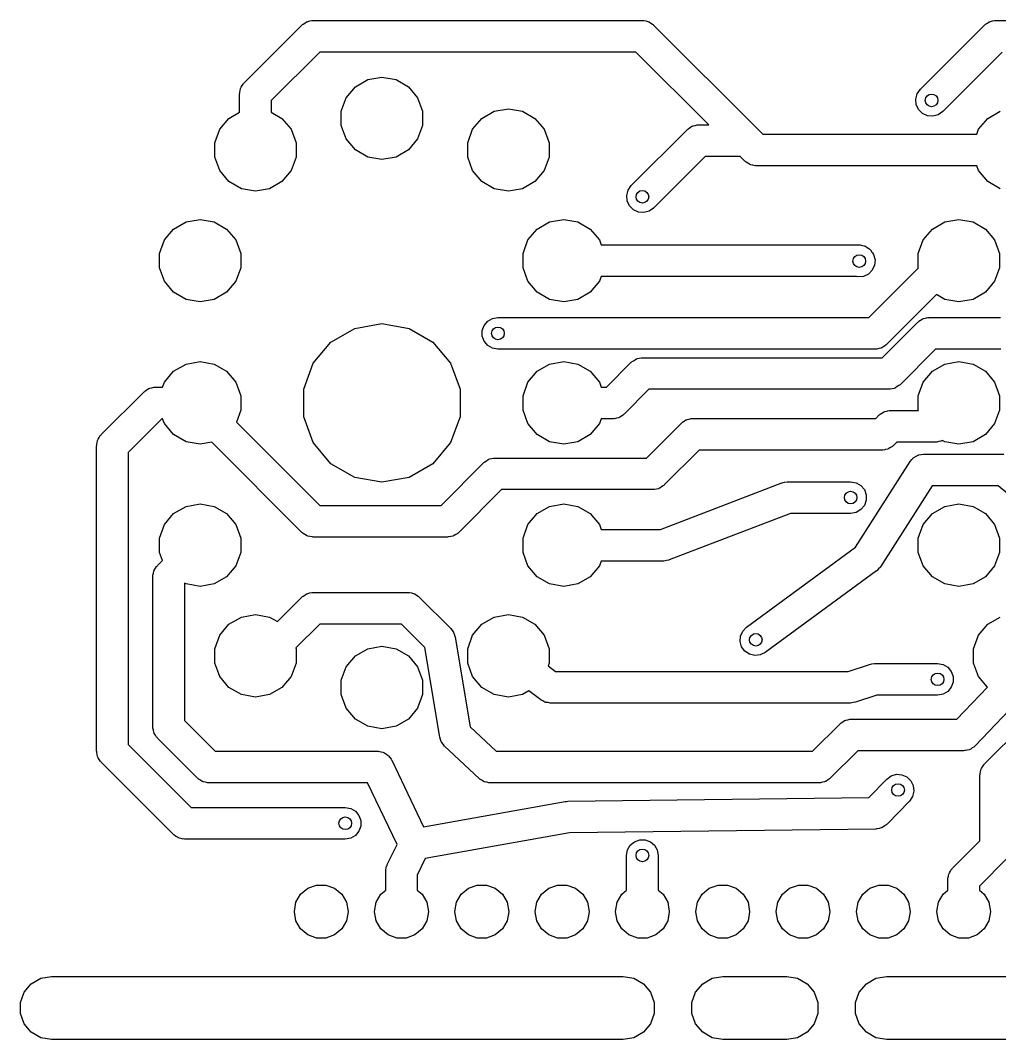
# Model space of a CAD drawing. Extents: x 135.5 to 182.5, y -141.5 to -46.
# Drawn here: x 135.56 to 166.54, y -78.26 to -46.03 of the extents above; entities that cross this region are included whole.
import ezdxf

# ---------------------------------------------------------------- set-up
doc = ezdxf.new("R2010")
doc.units = 0
doc.header["$MEASUREMENT"] = 0
doc.layers.add('BLACK', color=7, linetype='CONTINUOUS')

msp = doc.modelspace()

# ---------------------------------------------------------------- linework, layer by layer
at = {"layer": 'Black'}
for p, q in [((144.561, -46.1123), (144.615, -46.0748)), ((144.615, -46.0748), (144.636, -46.0692)), ((144.636, -46.0692), (144.655, -46.0582)), ((144.655, -46.0582), (144.719, -46.0468)), ((144.719, -46.0468), (144.782, -46.0299)), ((144.782, -46.0299), (144.804, -46.0318)), ((144.804, -46.0318), (144.826, -46.028)), ((144.826, -46.028), (155.24, -46.028)), ((155.24, -46.028), (155.262, -46.0318)), ((155.262, -46.0318), (155.284, -46.0299)), ((155.284, -46.0299), (155.347, -46.0468)), ((155.347, -46.0468), (155.411, -46.0582)), ((155.411, -46.0582), (155.43, -46.0692)), ((155.43, -46.0692), (155.451, -46.0748)), ((155.451, -46.0748), (155.505, -46.1123)), ((166.151, -46.1123), (166.205, -46.0748)), ((166.205, -46.0748), (166.226, -46.0692)), ((166.226, -46.0692), (166.245, -46.0582)), ((166.245, -46.0582), (166.309, -46.0468)), ((166.309, -46.0468), (166.372, -46.0299)), ((166.372, -46.0299), (166.394, -46.0318)), ((166.394, -46.0318), (166.416, -46.028)), ((166.416, -46.028), (173.782, -46.028)), ((142.646, -48.0004), (144.472, -46.1744)), ((144.472, -46.1744), (144.49, -46.1618)), ((144.49, -46.1618), (144.505, -46.145)), ((144.505, -46.145), (144.561, -46.1123)), ((155.505, -46.1123), (155.561, -46.145)), ((155.561, -46.145), (155.576, -46.1618)), ((155.576, -46.1618), (155.594, -46.1744)), ((155.594, -46.1744), (158.896, -49.4764)), ((164.03, -48.2064), (166.062, -46.1744)), ((166.062, -46.1744), (166.08, -46.1618)), ((166.08, -46.1618), (166.095, -46.145)), ((166.095, -46.145), (166.151, -46.1123)), ((145.033, -47.028), (143.5, -48.5611)), ((155.033, -47.028), (145.033, -47.028)), ((157.335, -49.33), (155.033, -47.028)), ((166.623, -47.028), (164.738, -48.9136)), ((142.617, -48.0326), (142.634, -48.0185)), ((142.634, -48.0185), (142.646, -48.0004)), ((146.161, -48.1263), (146.554, -47.8997)), ((146.554, -47.8997), (147, -47.821)), ((147, -47.821), (147.446, -47.8997)), ((147.446, -47.8997), (147.839, -48.1263)), ((142.5, -48.354), (142.504, -48.3323)), ((142.502, -48.3104), (142.519, -48.2473)), ((142.504, -48.3323), (142.502, -48.3104)), ((142.519, -48.2473), (142.53, -48.183)), ((142.53, -48.183), (142.541, -48.1639)), ((142.541, -48.1639), (142.547, -48.1427)), ((142.547, -48.1427), (142.584, -48.0892)), ((142.584, -48.0892), (142.617, -48.0326)), ((145.87, -48.4735), (146.161, -48.1263)), ((147.839, -48.1263), (148.13, -48.4735)), ((163.886, -48.5164), (163.931, -48.3487)), ((163.931, -48.3487), (164.03, -48.2064)), ((142.5, -48.9307), (142.5, -48.354)), ((143.5, -48.5611), (143.5, -48.9307)), ((145.715, -48.8994), (145.87, -48.4735)), ((148.13, -48.4735), (148.285, -48.8994)), ((163.901, -48.6894), (163.886, -48.5164)), ((142.161, -49.1263), (142.5, -48.9307)), ((143.5, -48.9307), (143.839, -49.1263)), ((145.715, -49.3526), (145.715, -48.8994)), ((148.285, -48.8994), (148.285, -49.3526)), ((150.161, -49.1263), (150.554, -48.8997)), ((150.554, -48.8997), (151, -48.821)), ((151, -48.821), (151.446, -48.8997)), ((151.446, -48.8997), (151.839, -49.1263)), ((163.974, -48.8468), (163.901, -48.6894)), ((164.097, -48.9696), (163.974, -48.8468)), ((164.255, -49.043), (164.097, -48.9696)), ((164.738, -48.9136), (164.595, -49.0132)), ((166.161, -49.1263), (166.554, -48.8997)), ((141.87, -49.4735), (142.161, -49.1263)), ((143.839, -49.1263), (144.13, -49.4735)), ((149.87, -49.4735), (150.161, -49.1263)), ((151.839, -49.1263), (152.13, -49.4735)), ((164.428, -49.0581), (164.255, -49.043)), ((164.595, -49.0132), (164.428, -49.0581)), ((165.87, -49.4735), (166.161, -49.1263)), ((141.715, -49.8994), (141.87, -49.4735)), ((144.13, -49.4735), (144.285, -49.8994)), ((145.87, -49.7785), (145.715, -49.3526)), ((148.285, -49.3526), (148.13, -49.7785)), ((149.715, -49.8994), (149.87, -49.4735)), ((152.13, -49.4735), (152.285, -49.8994)), ((154.886, -51.2544), (156.664, -49.4764)), ((156.664, -49.4764), (156.682, -49.4638)), ((156.682, -49.4638), (156.697, -49.447)), ((156.697, -49.447), (156.753, -49.4143)), ((156.753, -49.4143), (156.807, -49.3768)), ((156.807, -49.3768), (156.828, -49.3712)), ((156.828, -49.3712), (156.847, -49.3602)), ((156.847, -49.3602), (156.911, -49.3488)), ((156.911, -49.3488), (156.974, -49.3319)), ((156.974, -49.3319), (156.996, -49.3338)), ((156.996, -49.3338), (157.018, -49.33)), ((157.018, -49.33), (157.335, -49.33)), ((158.896, -49.4764), (158.896, -49.4764)), ((158.896, -49.4764), (159.045, -49.626)), ((159.045, -49.626), (160.574, -49.626)), ((160.574, -49.626), (160.828, -49.626)), ((160.828, -49.626), (165.814, -49.626)), ((165.814, -49.626), (165.87, -49.4735)), ((141.715, -50.3526), (141.715, -49.8994)), ((144.285, -49.8994), (144.285, -50.3526)), ((146.161, -50.1257), (145.87, -49.7785)), ((148.13, -49.7785), (147.839, -50.1257)), ((149.715, -50.3526), (149.715, -49.8994)), ((152.285, -49.8994), (152.285, -50.3526)), ((146.554, -50.3523), (146.161, -50.1257)), ((147.839, -50.1257), (147.446, -50.3523)), ((141.87, -50.7785), (141.715, -50.3526)), ((144.285, -50.3526), (144.13, -50.7785)), ((147, -50.431), (146.554, -50.3523)), ((147.446, -50.3523), (147, -50.431)), ((149.87, -50.7785), (149.715, -50.3526)), ((152.285, -50.3526), (152.13, -50.7785)), ((157.225, -50.33), (155.594, -51.9616)), ((158.335, -50.33), (157.225, -50.33)), ((158.484, -50.4796), (158.335, -50.33)), ((158.502, -50.4922), (158.484, -50.4796)), ((158.517, -50.509), (158.502, -50.4922)), ((158.573, -50.5417), (158.517, -50.509)), ((158.627, -50.5792), (158.573, -50.5417)), ((158.648, -50.5848), (158.627, -50.5792)), ((158.667, -50.5958), (158.648, -50.5848)), ((158.731, -50.6072), (158.667, -50.5958)), ((158.794, -50.6241), (158.731, -50.6072)), ((142.161, -51.1257), (141.87, -50.7785)), ((144.13, -50.7785), (143.839, -51.1257)), ((150.161, -51.1257), (149.87, -50.7785)), ((152.13, -50.7785), (151.839, -51.1257)), ((158.816, -50.6222), (158.794, -50.6241)), ((158.838, -50.626), (158.816, -50.6222)), ((160.532, -50.626), (158.838, -50.626)), ((160.574, -50.626), (160.532, -50.626)), ((160.786, -50.626), (160.574, -50.626)), ((160.828, -50.626), (160.786, -50.626)), ((165.814, -50.626), (160.828, -50.626)), ((165.87, -50.7785), (165.814, -50.626)), ((166.161, -51.1257), (165.87, -50.7785)), ((142.554, -51.3523), (142.161, -51.1257)), ((143.839, -51.1257), (143.446, -51.3523)), ((150.554, -51.3523), (150.161, -51.1257)), ((151.839, -51.1257), (151.446, -51.3523)), ((166.554, -51.3523), (166.161, -51.1257)), ((143, -51.431), (142.554, -51.3523)), ((143.446, -51.3523), (143, -51.431)), ((151, -51.431), (150.554, -51.3523)), ((151.446, -51.3523), (151, -51.431)), ((154.742, -51.5644), (154.787, -51.3967)), ((154.757, -51.7374), (154.742, -51.5644)), ((154.787, -51.3967), (154.886, -51.2544)), ((154.83, -51.8948), (154.757, -51.7374)), ((154.953, -52.0176), (154.83, -51.8948)), ((155.111, -52.091), (154.953, -52.0176)), ((155.284, -52.1061), (155.111, -52.091)), ((155.451, -52.0612), (155.284, -52.1061)), ((155.594, -51.9616), (155.451, -52.0612)), ((140.411, -52.6263), (140.804, -52.3997)), ((140.804, -52.3997), (141.25, -52.321)), ((141.25, -52.321), (141.696, -52.3997)), ((141.696, -52.3997), (142.089, -52.6263)), ((151.911, -52.6263), (152.304, -52.3997)), ((152.304, -52.3997), (152.75, -52.321)), ((152.75, -52.321), (153.196, -52.3997)), ((153.196, -52.3997), (153.589, -52.6263)), ((164.411, -52.6263), (164.804, -52.3997)), ((164.804, -52.3997), (165.25, -52.321)), ((165.25, -52.321), (165.696, -52.3997)), ((165.696, -52.3997), (166.089, -52.6263)), ((140.12, -52.9735), (140.411, -52.6263)), ((142.089, -52.6263), (142.38, -52.9735)), ((151.62, -52.9735), (151.911, -52.6263)), ((153.589, -52.6263), (153.88, -52.9735)), ((164.12, -52.9735), (164.411, -52.6263)), ((166.089, -52.6263), (166.38, -52.9735)), ((139.965, -53.3994), (140.12, -52.9735)), ((142.38, -52.9735), (142.535, -53.3994)), ((151.465, -53.3994), (151.62, -52.9735)), ((153.88, -52.9735), (153.936, -53.126)), ((153.936, -53.126), (162.084, -53.126)), ((162.084, -53.126), (162.106, -53.1298)), ((162.106, -53.1298), (162.128, -53.1279)), ((162.128, -53.1279), (162.191, -53.1448)), ((162.191, -53.1448), (162.255, -53.1562)), ((162.255, -53.1562), (162.274, -53.1672)), ((162.274, -53.1672), (162.295, -53.1728)), ((162.295, -53.1728), (162.349, -53.2103)), ((163.965, -53.3994), (164.12, -52.9735)), ((166.38, -52.9735), (166.535, -53.3994)), ((139.965, -53.8526), (139.965, -53.3994)), ((142.535, -53.3994), (142.535, -53.8526)), ((151.465, -53.8526), (151.465, -53.3994)), ((162.349, -53.2103), (162.405, -53.243)), ((162.405, -53.243), (162.42, -53.2598)), ((162.42, -53.2598), (162.438, -53.2724)), ((162.438, -53.2724), (162.452, -53.2864)), ((162.452, -53.2864), (162.5, -53.3562)), ((162.5, -53.3562), (162.517, -53.376)), ((162.517, -53.376), (162.52, -53.3842)), ((162.52, -53.3842), (162.551, -53.4287)), ((162.551, -53.4287), (162.596, -53.5964)), ((163.965, -53.8526), (163.965, -53.3994)), ((166.535, -53.3994), (166.535, -53.8526)), ((162.581, -53.7694), (162.508, -53.9268)), ((162.596, -53.5964), (162.581, -53.7694)), ((140.12, -54.2785), (139.965, -53.8526)), ((142.535, -53.8526), (142.38, -54.2785)), ((151.62, -54.2785), (151.465, -53.8526)), ((153.936, -54.126), (153.88, -54.2785)), ((162.009, -54.126), (153.936, -54.126)), ((162.054, -54.1381), (162.009, -54.126)), ((162.227, -54.123), (162.054, -54.1381)), ((162.385, -54.0496), (162.227, -54.123)), ((162.508, -53.9268), (162.385, -54.0496)), ((162.399, -55.426), (163.967, -53.8581)), ((163.967, -53.8581), (163.965, -53.8526)), ((166.535, -53.8526), (166.38, -54.2785)), ((140.411, -54.6257), (140.12, -54.2785)), ((142.38, -54.2785), (142.089, -54.6257)), ((151.911, -54.6257), (151.62, -54.2785)), ((153.88, -54.2785), (153.589, -54.6257)), ((166.38, -54.2785), (166.089, -54.6257)), ((140.804, -54.8523), (140.411, -54.6257)), ((142.089, -54.6257), (141.696, -54.8523)), ((152.304, -54.8523), (151.911, -54.6257)), ((153.589, -54.6257), (153.196, -54.8523)), ((164.539, -54.6997), (162.96, -56.2796)), ((164.804, -54.8523), (164.539, -54.6997)), ((166.089, -54.6257), (165.696, -54.8523)), ((141.25, -54.931), (140.804, -54.8523)), ((141.696, -54.8523), (141.25, -54.931)), ((152.75, -54.931), (152.304, -54.8523)), ((153.196, -54.8523), (152.75, -54.931)), ((165.25, -54.931), (164.804, -54.8523)), ((165.696, -54.8523), (165.25, -54.931)), ((150.497, -55.4562), (150.668, -55.426)), ((150.668, -55.426), (162.399, -55.426)), ((164.196, -55.4448), (164.259, -55.4279)), ((164.259, -55.4279), (164.281, -55.4298)), ((164.281, -55.4298), (164.303, -55.426)), ((164.303, -55.426), (166.162, -55.426)), ((166.162, -55.426), (166.561, -55.426)), ((146.142, -55.7678), (147, -55.6165)), ((147, -55.6165), (147.858, -55.7678)), ((150.176, -55.8392), (150.235, -55.676)), ((150.235, -55.676), (150.347, -55.543)), ((150.347, -55.543), (150.497, -55.4562)), ((162.826, -56.696), (163.95, -55.5724)), ((163.95, -55.5724), (163.968, -55.5598)), ((163.968, -55.5598), (163.982, -55.543)), ((163.982, -55.543), (164.038, -55.5103)), ((164.038, -55.5103), (164.092, -55.4728)), ((164.092, -55.4728), (164.113, -55.4672)), ((164.113, -55.4672), (164.132, -55.4562)), ((164.132, -55.4562), (164.196, -55.4448)), ((145.387, -56.2036), (146.142, -55.7678)), ((147.858, -55.7678), (148.613, -56.2036)), ((150.176, -56.0128), (150.176, -55.8392)), ((150.235, -56.176), (150.176, -56.0128)), ((144.827, -56.8712), (145.387, -56.2036)), ((148.613, -56.2036), (149.173, -56.8712)), ((150.347, -56.309), (150.235, -56.176)), ((150.497, -56.3958), (150.347, -56.309)), ((150.668, -56.426), (150.497, -56.3958)), ((162.713, -56.4072), (162.65, -56.4241)), ((162.777, -56.3958), (162.713, -56.4072)), ((162.796, -56.3848), (162.777, -56.3958)), ((162.817, -56.3792), (162.796, -56.3848)), ((162.871, -56.3417), (162.817, -56.3792)), ((162.927, -56.309), (162.871, -56.3417)), ((162.942, -56.2922), (162.927, -56.309)), ((162.96, -56.2796), (162.942, -56.2922)), ((162.606, -56.426), (150.668, -56.426)), ((155.05, -56.7372), (155.069, -56.7262)), ((155.069, -56.7262), (155.133, -56.7148)), ((155.133, -56.7148), (155.196, -56.6979)), ((155.196, -56.6979), (155.218, -56.6998)), ((155.218, -56.6998), (155.24, -56.696)), ((155.24, -56.696), (162.826, -56.696)), ((162.628, -56.4222), (162.606, -56.426)), ((162.65, -56.4241), (162.628, -56.4222)), ((164.51, -56.426), (163.387, -57.5496)), ((166.162, -56.426), (164.51, -56.426)), ((166.576, -56.426), (166.162, -56.426)), ((140.411, -57.1263), (140.804, -56.8997)), ((140.804, -56.8997), (141.25, -56.821)), ((141.25, -56.821), (141.696, -56.8997)), ((141.696, -56.8997), (142.089, -57.1263)), ((144.529, -57.6902), (144.827, -56.8712)), ((149.173, -56.8712), (149.471, -57.6902)), ((151.911, -57.1263), (152.304, -56.8997)), ((152.304, -56.8997), (152.75, -56.821)), ((152.75, -56.821), (153.196, -56.8997)), ((153.196, -56.8997), (153.589, -57.1263)), ((154.103, -57.626), (154.886, -56.8424)), ((154.886, -56.8424), (154.904, -56.8298)), ((154.904, -56.8298), (154.919, -56.813)), ((154.919, -56.813), (154.975, -56.7803)), ((154.975, -56.7803), (155.029, -56.7428)), ((155.029, -56.7428), (155.05, -56.7372)), ((164.411, -57.1263), (164.804, -56.8997)), ((164.804, -56.8997), (165.25, -56.821)), ((165.25, -56.821), (165.696, -56.8997)), ((165.696, -56.8997), (166.089, -57.1263)), ((140.12, -57.4735), (140.411, -57.1263)), ((142.089, -57.1263), (142.38, -57.4735)), ((151.62, -57.4735), (151.911, -57.1263)), ((153.589, -57.1263), (153.88, -57.4735)), ((164.12, -57.4735), (164.411, -57.1263)), ((166.089, -57.1263), (166.38, -57.4735)), ((139.567, -57.7103), (139.621, -57.6728)), ((139.621, -57.6728), (139.642, -57.6672)), ((139.642, -57.6672), (139.661, -57.6562)), ((139.661, -57.6562), (139.725, -57.6448)), ((139.725, -57.6448), (139.788, -57.6279)), ((139.788, -57.6279), (139.81, -57.6298)), ((139.81, -57.6298), (139.832, -57.626)), ((139.832, -57.626), (140.064, -57.626)), ((140.064, -57.626), (140.12, -57.4735)), ((142.38, -57.4735), (142.535, -57.8994)), ((144.529, -58.5618), (144.529, -57.6902)), ((149.471, -57.6902), (149.471, -58.5618)), ((151.465, -57.8994), (151.62, -57.4735)), ((153.88, -57.4735), (153.936, -57.626)), ((153.936, -57.626), (154.103, -57.626)), ((155.447, -57.696), (154.664, -58.4796)), ((163.033, -57.696), (155.447, -57.696)), ((163.055, -57.6922), (163.033, -57.696)), ((163.077, -57.6941), (163.055, -57.6922)), ((163.14, -57.6772), (163.077, -57.6941)), ((163.204, -57.6658), (163.14, -57.6772)), ((163.223, -57.6548), (163.204, -57.6658)), ((163.244, -57.6492), (163.223, -57.6548)), ((163.298, -57.6117), (163.244, -57.6492)), ((163.354, -57.579), (163.298, -57.6117)), ((163.369, -57.5622), (163.354, -57.579)), ((163.387, -57.5496), (163.369, -57.5622)), ((163.965, -57.8994), (164.12, -57.4735)), ((166.38, -57.4735), (166.535, -57.8994)), ((138.122, -59.1284), (139.478, -57.7724)), ((139.478, -57.7724), (139.496, -57.7598)), ((139.496, -57.7598), (139.511, -57.743)), ((139.511, -57.743), (139.567, -57.7103)), ((142.535, -57.8994), (142.535, -58.3526)), ((151.465, -58.3526), (151.465, -57.8994)), ((163.965, -58.3526), (163.965, -57.8994)), ((166.535, -57.8994), (166.535, -58.3526)), ((140.039, -58.626), (138.976, -59.6891)), ((140.064, -58.626), (140.039, -58.626)), ((140.12, -58.7785), (140.064, -58.626)), ((142.535, -58.3526), (142.397, -58.732)), ((144.827, -59.3808), (144.529, -58.5618)), ((149.471, -58.5618), (149.173, -59.3808)), ((151.62, -58.7785), (151.465, -58.3526)), ((153.936, -58.626), (153.88, -58.7785)), ((154.31, -58.626), (153.936, -58.626)), ((154.332, -58.6222), (154.31, -58.626)), ((154.354, -58.6241), (154.332, -58.6222)), ((154.417, -58.6072), (154.354, -58.6241)), ((154.481, -58.5958), (154.417, -58.6072)), ((154.5, -58.5848), (154.481, -58.5958)), ((154.521, -58.5792), (154.5, -58.5848)), ((154.575, -58.5417), (154.521, -58.5792)), ((154.631, -58.509), (154.575, -58.5417)), ((154.646, -58.4922), (154.631, -58.509)), ((154.664, -58.4796), (154.646, -58.4922)), ((156.561, -58.7023), (156.615, -58.6648)), ((156.615, -58.6648), (156.636, -58.6592)), ((156.636, -58.6592), (156.655, -58.6482)), ((156.655, -58.6482), (156.719, -58.6368)), ((156.719, -58.6368), (156.782, -58.6199)), ((156.782, -58.6199), (156.804, -58.6218)), ((156.804, -58.6218), (156.826, -58.618)), ((156.826, -58.618), (162.619, -58.618)), ((162.619, -58.618), (162.722, -58.5144)), ((162.722, -58.5144), (162.74, -58.5018)), ((162.74, -58.5018), (162.755, -58.485)), ((162.755, -58.485), (162.811, -58.4523)), ((162.811, -58.4523), (162.865, -58.4148)), ((162.865, -58.4148), (162.886, -58.4092)), ((162.886, -58.4092), (162.905, -58.3982)), ((162.905, -58.3982), (162.969, -58.3868)), ((162.969, -58.3868), (163.032, -58.3699)), ((163.032, -58.3699), (163.054, -58.3718)), ((163.054, -58.3718), (163.076, -58.368)), ((163.076, -58.368), (163.97, -58.368)), ((163.97, -58.368), (163.965, -58.3526)), ((166.535, -58.3526), (166.38, -58.7785)), ((140.411, -59.1257), (140.12, -58.7785)), ((142.397, -58.732), (145.033, -61.368)), ((151.911, -59.1257), (151.62, -58.7785)), ((153.88, -58.7785), (153.589, -59.1257)), ((155.369, -59.868), (156.472, -58.7644)), ((156.472, -58.7644), (156.49, -58.7518)), ((156.49, -58.7518), (156.505, -58.735)), ((156.505, -58.735), (156.561, -58.7023)), ((166.38, -58.7785), (166.089, -59.1257)), ((138.006, -59.311), (138.017, -59.2919)), ((138.017, -59.2919), (138.023, -59.2707)), ((138.023, -59.2707), (138.06, -59.2172)), ((138.06, -59.2172), (138.093, -59.1606)), ((138.093, -59.1606), (138.11, -59.1465)), ((138.11, -59.1465), (138.122, -59.1284)), ((140.804, -59.3523), (140.411, -59.1257)), ((152.304, -59.3523), (151.911, -59.1257)), ((153.589, -59.1257), (153.196, -59.3523)), ((166.089, -59.1257), (165.696, -59.3523)), ((137.976, -59.482), (137.98, -59.4603)), ((137.976, -69.134), (137.976, -59.482)), ((137.978, -59.4384), (137.995, -59.3753)), ((137.98, -59.4603), (137.978, -59.4384)), ((137.995, -59.3753), (138.006, -59.311)), ((141.25, -59.431), (140.804, -59.3523)), ((141.617, -59.3662), (141.25, -59.431)), ((144.472, -62.2216), (141.617, -59.3662)), ((145.387, -60.0484), (144.827, -59.3808)), ((149.173, -59.3808), (148.613, -60.0484)), ((152.75, -59.431), (152.304, -59.3523)), ((153.196, -59.3523), (152.75, -59.431)), ((157.033, -59.618), (155.93, -60.7216)), ((162.826, -59.618), (157.033, -59.618)), ((162.848, -59.6142), (162.826, -59.618)), ((162.87, -59.6161), (162.848, -59.6142)), ((162.933, -59.5992), (162.87, -59.6161)), ((162.997, -59.5878), (162.933, -59.5992)), ((163.016, -59.5768), (162.997, -59.5878)), ((163.037, -59.5712), (163.016, -59.5768)), ((163.091, -59.5337), (163.037, -59.5712)), ((163.147, -59.501), (163.091, -59.5337)), ((163.162, -59.4842), (163.147, -59.501)), ((163.18, -59.4716), (163.162, -59.4842)), ((163.283, -59.368), (163.18, -59.4716)), ((164.508, -59.368), (163.283, -59.368)), ((164.53, -59.3642), (164.508, -59.368)), ((164.552, -59.3661), (164.53, -59.3642)), ((164.615, -59.3492), (164.552, -59.3661)), ((164.679, -59.3378), (164.615, -59.3492)), ((164.698, -59.3268), (164.679, -59.3378)), ((164.719, -59.3212), (164.698, -59.3268)), ((164.733, -59.3115), (164.719, -59.3212)), ((164.804, -59.3523), (164.733, -59.3115)), ((165.25, -59.431), (164.804, -59.3523)), ((165.696, -59.3523), (165.25, -59.431)), ((138.976, -59.6891), (138.976, -68.9269)), ((150.255, -59.985), (150.311, -59.9523)), ((150.311, -59.9523), (150.365, -59.9148)), ((150.365, -59.9148), (150.386, -59.9092)), ((150.386, -59.9092), (150.405, -59.8982)), ((150.405, -59.8982), (150.469, -59.8868)), ((150.469, -59.8868), (150.532, -59.8699)), ((150.532, -59.8699), (150.554, -59.8718)), ((150.554, -59.8718), (150.576, -59.868)), ((150.576, -59.868), (155.369, -59.868)), ((163.708, -59.9756), (163.76, -59.9193)), ((163.76, -59.9193), (163.809, -59.861)), ((163.809, -59.861), (163.818, -59.8555)), ((163.818, -59.8555), (163.825, -59.8475)), ((163.825, -59.8475), (163.893, -59.8123)), ((163.893, -59.8123), (163.959, -59.7742)), ((163.959, -59.7742), (163.97, -59.7723)), ((163.97, -59.7723), (163.979, -59.7672)), ((163.979, -59.7672), (164.055, -59.7572)), ((164.055, -59.7572), (164.13, -59.744)), ((164.13, -59.744), (166.67, -59.744)), ((146.142, -60.4842), (145.387, -60.0484)), ((148.613, -60.0484), (147.858, -60.4842)), ((148.869, -61.368), (150.222, -60.0144)), ((150.222, -60.0144), (150.24, -60.0018)), ((150.24, -60.0018), (150.255, -59.985)), ((161.981, -62.6901), (163.708, -59.9756)), ((147, -60.6355), (146.142, -60.4842)), ((147.858, -60.4842), (147, -60.6355)), ((150.783, -60.868), (149.43, -62.2216)), ((155.576, -60.868), (150.783, -60.868)), ((155.598, -60.8642), (155.576, -60.868)), ((155.62, -60.8661), (155.598, -60.8642)), ((155.683, -60.8492), (155.62, -60.8661)), ((155.747, -60.8378), (155.683, -60.8492)), ((155.766, -60.8268), (155.747, -60.8378)), ((155.787, -60.8212), (155.766, -60.8268)), ((155.841, -60.7837), (155.787, -60.8212)), ((155.813, -62.126), (159.646, -60.6513)), ((155.897, -60.751), (155.841, -60.7837)), ((155.912, -60.7342), (155.897, -60.751)), ((155.93, -60.7216), (155.912, -60.7342)), ((159.646, -60.6513), (159.651, -60.6505)), ((159.651, -60.6505), (159.655, -60.6482)), ((159.655, -60.6482), (159.736, -60.6339)), ((159.736, -60.6339), (159.817, -60.6181)), ((159.817, -60.6181), (159.821, -60.6188)), ((159.821, -60.6188), (159.826, -60.618)), ((159.826, -60.618), (161.826, -60.618)), ((161.826, -60.618), (161.997, -60.6482)), ((161.997, -60.6482), (162.147, -60.735)), ((162.147, -60.735), (162.259, -60.868)), ((162.259, -60.868), (162.318, -61.0312)), ((164.404, -60.744), (162.774, -63.3064)), ((166.49, -60.744), (164.404, -60.744)), ((168.007, -62.0028), (166.49, -60.744)), ((162.318, -61.2048), (162.259, -61.368)), ((162.318, -61.0312), (162.318, -61.2048)), ((140.411, -61.6263), (140.804, -61.3997)), ((140.804, -61.3997), (141.25, -61.321)), ((141.25, -61.321), (141.696, -61.3997)), ((141.696, -61.3997), (142.089, -61.6263)), ((145.033, -61.368), (148.869, -61.368)), ((151.911, -61.6263), (152.304, -61.3997)), ((152.304, -61.3997), (152.75, -61.321)), ((152.75, -61.321), (153.196, -61.3997)), ((153.196, -61.3997), (153.589, -61.6263)), ((162.147, -61.501), (161.997, -61.5878)), ((162.259, -61.368), (162.147, -61.501)), ((164.411, -61.6263), (164.804, -61.3997)), ((164.804, -61.3997), (165.25, -61.321)), ((165.25, -61.321), (165.696, -61.3997)), ((165.696, -61.3997), (166.089, -61.6263)), ((140.12, -61.9735), (140.411, -61.6263)), ((142.089, -61.6263), (142.38, -61.9735)), ((151.62, -61.9735), (151.911, -61.6263)), ((153.589, -61.6263), (153.88, -61.9735)), ((159.919, -61.618), (156.086, -63.0927)), ((161.826, -61.618), (159.919, -61.618)), ((161.997, -61.5878), (161.826, -61.618)), ((164.12, -61.9735), (164.411, -61.6263)), ((166.089, -61.6263), (166.38, -61.9735)), ((139.965, -62.3994), (140.12, -61.9735)), ((142.38, -61.9735), (142.535, -62.3994)), ((151.465, -62.3994), (151.62, -61.9735)), ((153.88, -61.9735), (153.936, -62.126)), ((153.936, -62.126), (155.813, -62.126)), ((163.965, -62.3994), (164.12, -61.9735)), ((166.38, -61.9735), (166.535, -62.3994)), ((139.965, -62.8526), (139.965, -62.3994)), ((142.535, -62.3994), (142.535, -62.8526)), ((144.49, -62.2342), (144.472, -62.2216)), ((144.505, -62.251), (144.49, -62.2342)), ((144.561, -62.2837), (144.505, -62.251)), ((144.615, -62.3212), (144.561, -62.2837)), ((144.636, -62.3268), (144.615, -62.3212)), ((144.655, -62.3378), (144.636, -62.3268)), ((144.719, -62.3492), (144.655, -62.3378)), ((144.782, -62.3661), (144.719, -62.3492)), ((144.804, -62.3642), (144.782, -62.3661)), ((144.826, -62.368), (144.804, -62.3642)), ((149.076, -62.368), (144.826, -62.368)), ((149.098, -62.3642), (149.076, -62.368)), ((149.12, -62.3661), (149.098, -62.3642)), ((149.183, -62.3492), (149.12, -62.3661)), ((149.247, -62.3378), (149.183, -62.3492)), ((149.266, -62.3268), (149.247, -62.3378)), ((149.287, -62.3212), (149.266, -62.3268)), ((149.341, -62.2837), (149.287, -62.3212)), ((149.397, -62.251), (149.341, -62.2837)), ((149.412, -62.2342), (149.397, -62.251)), ((149.43, -62.2216), (149.412, -62.2342)), ((151.465, -62.8526), (151.465, -62.3994)), ((163.965, -62.8526), (163.965, -62.3994)), ((166.535, -62.3994), (166.535, -62.8526)), ((140.059, -63.1103), (139.965, -62.8526)), ((142.535, -62.8526), (142.38, -63.2785)), ((151.62, -63.2785), (151.465, -62.8526)), ((158.531, -65.2145), (161.981, -62.6901)), ((164.12, -63.2785), (163.965, -62.8526)), ((166.535, -62.8526), (166.38, -63.2785)), ((139.9, -63.2684), (140.059, -63.1103)), ((153.936, -63.126), (153.88, -63.2785)), ((155.906, -63.126), (153.936, -63.126)), ((155.911, -63.1252), (155.906, -63.126)), ((155.915, -63.1259), (155.911, -63.1252)), ((155.996, -63.1101), (155.915, -63.1259)), ((156.077, -63.0958), (155.996, -63.1101)), ((156.081, -63.0935), (156.077, -63.0958)), ((156.086, -63.0927), (156.081, -63.0935)), ((139.773, -63.5153), (139.784, -63.451)), ((139.784, -63.451), (139.795, -63.4319)), ((139.795, -63.4319), (139.801, -63.4107)), ((139.801, -63.4107), (139.838, -63.3572)), ((139.838, -63.3572), (139.871, -63.3006)), ((139.871, -63.3006), (139.888, -63.2865)), ((139.888, -63.2865), (139.9, -63.2684)), ((142.38, -63.2785), (142.089, -63.6257)), ((151.911, -63.6257), (151.62, -63.2785)), ((153.88, -63.2785), (153.589, -63.6257)), ((162.647, -63.4415), (159.121, -66.0215)), ((162.651, -63.4373), (162.647, -63.4415)), ((162.657, -63.4345), (162.651, -63.4373)), ((162.711, -63.3747), (162.657, -63.4345)), ((162.767, -63.3162), (162.711, -63.3747)), ((162.77, -63.3108), (162.767, -63.3162)), ((162.774, -63.3064), (162.77, -63.3108)), ((164.411, -63.6257), (164.12, -63.2785)), ((166.38, -63.2785), (166.089, -63.6257)), ((139.754, -63.622), (139.758, -63.6003)), ((139.754, -68.372), (139.754, -63.622)), ((139.756, -63.5784), (139.773, -63.5153)), ((139.758, -63.6003), (139.756, -63.5784)), ((142.089, -63.6257), (141.696, -63.8523)), ((152.304, -63.8523), (151.911, -63.6257)), ((153.589, -63.6257), (153.196, -63.8523)), ((164.804, -63.8523), (164.411, -63.6257)), ((166.089, -63.6257), (165.696, -63.8523)), ((140.757, -63.8256), (140.754, -63.8291)), ((140.754, -63.8291), (140.754, -68.1649)), ((140.804, -63.8523), (140.757, -63.8256)), ((141.25, -63.931), (140.804, -63.8523)), ((141.696, -63.8523), (141.25, -63.931)), ((144.655, -64.1482), (144.719, -64.1368)), ((144.719, -64.1368), (144.782, -64.1199)), ((144.782, -64.1199), (144.804, -64.1218)), ((144.804, -64.1218), (144.826, -64.118)), ((144.826, -64.118), (147.826, -64.118)), ((147.826, -64.118), (147.848, -64.1218)), ((147.848, -64.1218), (147.87, -64.1199)), ((147.87, -64.1199), (147.933, -64.1368)), ((147.933, -64.1368), (147.997, -64.1482)), ((152.75, -63.931), (152.304, -63.8523)), ((153.196, -63.8523), (152.75, -63.931)), ((165.25, -63.931), (164.804, -63.8523)), ((165.696, -63.8523), (165.25, -63.931)), ((143.694, -65.0428), (144.472, -64.2644)), ((144.472, -64.2644), (144.49, -64.2518)), ((144.49, -64.2518), (144.505, -64.235)), ((144.505, -64.235), (144.561, -64.2023)), ((144.561, -64.2023), (144.615, -64.1648)), ((144.615, -64.1648), (144.636, -64.1592)), ((144.636, -64.1592), (144.655, -64.1482)), ((147.997, -64.1482), (148.016, -64.1592)), ((148.016, -64.1592), (148.037, -64.1648)), ((148.037, -64.1648), (148.091, -64.2023)), ((148.091, -64.2023), (148.147, -64.235)), ((148.147, -64.235), (148.162, -64.2518)), ((148.162, -64.2518), (148.18, -64.2644)), ((148.18, -64.2644), (149.18, -65.2644)), ((142.161, -65.1263), (142.554, -64.8997)), ((142.554, -64.8997), (143, -64.821)), ((143, -64.821), (143.446, -64.8997)), ((143.446, -64.8997), (143.694, -65.0428)), ((150.161, -65.1263), (150.554, -64.8997)), ((150.554, -64.8997), (151, -64.821)), ((151, -64.821), (151.446, -64.8997)), ((151.446, -64.8997), (151.839, -65.1263)), ((166.161, -65.1263), (166.554, -64.8997)), ((141.87, -65.4735), (142.161, -65.1263)), ((145.033, -65.118), (144.276, -65.8749)), ((147.619, -65.118), (145.033, -65.118)), ((148.359, -65.8583), (147.619, -65.118)), ((149.18, -65.2644), (149.218, -65.3199)), ((149.218, -65.3199), (149.261, -65.3721)), ((149.261, -65.3721), (149.268, -65.3906)), ((149.268, -65.3906), (149.279, -65.4067)), ((149.279, -65.4067), (149.297, -65.472)), ((149.87, -65.4735), (150.161, -65.1263)), ((151.839, -65.1263), (152.13, -65.4735)), ((158.34, -65.4987), (158.411, -65.3398)), ((158.411, -65.3398), (158.531, -65.2145)), ((165.87, -65.4735), (166.161, -65.1263)), ((141.715, -65.8994), (141.87, -65.4735)), ((149.297, -65.472), (149.319, -65.5358)), ((149.319, -65.5358), (149.791, -68.3695)), ((149.715, -65.8994), (149.87, -65.4735)), ((152.13, -65.4735), (152.285, -65.8994)), ((158.329, -65.6719), (158.34, -65.4987)), ((158.377, -65.8387), (158.329, -65.6719)), ((165.715, -65.8994), (165.87, -65.4735)), ((141.715, -66.3526), (141.715, -65.8994)), ((144.276, -65.8749), (144.285, -65.8994)), ((144.285, -65.8994), (144.285, -66.3526)), ((146.161, -66.1263), (146.554, -65.8997)), ((146.554, -65.8997), (147, -65.821)), ((147, -65.821), (147.446, -65.8997)), ((147.446, -65.8997), (147.839, -66.1263)), ((148.833, -68.7002), (148.359, -65.8583)), ((149.715, -66.3526), (149.715, -65.8994)), ((152.285, -65.8994), (152.285, -66.3526)), ((158.48, -65.9788), (158.377, -65.8387)), ((158.624, -66.0755), (158.48, -65.9788)), ((158.793, -66.1169), (158.624, -66.0755)), ((159.121, -66.0215), (158.965, -66.0982)), ((165.715, -66.3526), (165.715, -65.8994)), ((141.87, -66.7785), (141.715, -66.3526)), ((144.285, -66.3526), (144.13, -66.7785)), ((145.87, -66.4735), (146.161, -66.1263)), ((147.839, -66.1263), (148.13, -66.4735)), ((149.87, -66.7785), (149.715, -66.3526)), ((152.285, -66.3526), (152.254, -66.4394)), ((158.965, -66.0982), (158.793, -66.1169)), ((161.745, -66.618), (162.418, -66.3937)), ((162.418, -66.3937), (162.497, -66.3819)), ((162.497, -66.3819), (162.576, -66.368)), ((162.576, -66.368), (164.576, -66.368)), ((164.576, -66.368), (164.747, -66.3982)), ((164.747, -66.3982), (164.897, -66.485)), ((165.87, -66.7785), (165.715, -66.3526)), ((145.715, -66.8994), (145.87, -66.4735)), ((148.13, -66.4735), (148.285, -66.8994)), ((152.254, -66.4394), (152.492, -66.618)), ((152.492, -66.618), (154.326, -66.618)), ((154.326, -66.618), (158.076, -66.618)), ((158.076, -66.618), (161.745, -66.618)), ((164.897, -66.485), (165.009, -66.618)), ((165.009, -66.618), (165.068, -66.7812)), ((142.161, -67.1257), (141.87, -66.7785)), ((144.13, -66.7785), (143.839, -67.1257)), ((145.715, -67.3526), (145.715, -66.8994)), ((148.285, -66.8994), (148.285, -67.3526)), ((150.161, -67.1257), (149.87, -66.7785)), ((165.068, -66.9548), (165.009, -67.118)), ((165.068, -66.7812), (165.068, -66.9548)), ((166.15, -67.1122), (165.87, -66.7785)), ((142.554, -67.3523), (142.161, -67.1257)), ((143, -67.431), (142.554, -67.3523)), ((143.446, -67.3523), (143, -67.431)), ((143.839, -67.1257), (143.446, -67.3523)), ((145.87, -67.7785), (145.715, -67.3526)), ((148.285, -67.3526), (148.13, -67.7785)), ((150.554, -67.3523), (150.161, -67.1257)), ((151, -67.431), (150.554, -67.3523)), ((151.446, -67.3523), (151, -67.431)), ((151.648, -67.2356), (151.446, -67.3523)), ((152.026, -67.5184), (151.648, -67.2356)), ((162.657, -67.368), (161.984, -67.5923)), ((164.576, -67.368), (162.657, -67.368)), ((164.747, -67.3378), (164.576, -67.368)), ((164.897, -67.251), (164.747, -67.3378)), ((165.009, -67.118), (164.897, -67.251)), ((165.186, -68.126), (166.15, -67.1122)), ((166.062, -69.5424), (168.259, -67.3456)), ((152.092, -67.5513), (152.026, -67.5184)), ((152.155, -67.5878), (152.092, -67.5513)), ((152.169, -67.5903), (152.155, -67.5878)), ((152.181, -67.5967), (152.169, -67.5903)), ((152.254, -67.6053), (152.181, -67.5967)), ((152.326, -67.618), (152.254, -67.6053)), ((154.326, -67.618), (152.326, -67.618)), ((158.076, -67.618), (154.326, -67.618)), ((161.826, -67.618), (158.076, -67.618)), ((161.905, -67.6041), (161.826, -67.618)), ((161.984, -67.5923), (161.905, -67.6041)), ((167.273, -67.3829), (165.762, -68.9706)), ((146.161, -68.1257), (145.87, -67.7785)), ((148.13, -67.7785), (147.839, -68.1257)), ((140.754, -68.1649), (141.731, -69.142)), ((146.554, -68.3523), (146.161, -68.1257)), ((147.839, -68.1257), (147.446, -68.3523)), ((160.621, -69.142), (161.49, -68.2724)), ((161.49, -68.2724), (161.508, -68.2598)), ((161.508, -68.2598), (161.523, -68.243)), ((161.523, -68.243), (161.579, -68.2103)), ((161.579, -68.2103), (161.633, -68.1728)), ((161.633, -68.1728), (161.654, -68.1672)), ((161.654, -68.1672), (161.673, -68.1562)), ((161.673, -68.1562), (161.737, -68.1448)), ((161.737, -68.1448), (161.8, -68.1279)), ((161.8, -68.1279), (161.822, -68.1298)), ((161.822, -68.1298), (161.844, -68.126)), ((161.844, -68.126), (165.186, -68.126)), ((139.758, -68.3937), (139.754, -68.372)), ((139.756, -68.4156), (139.758, -68.3937)), ((139.773, -68.4787), (139.756, -68.4156)), ((139.784, -68.543), (139.773, -68.4787)), ((139.795, -68.5621), (139.784, -68.543)), ((139.801, -68.5833), (139.795, -68.5621)), ((139.838, -68.6368), (139.801, -68.5833)), ((139.871, -68.6934), (139.838, -68.6368)), ((147, -68.431), (146.554, -68.3523)), ((147.446, -68.3523), (147, -68.431)), ((149.791, -68.3695), (150.612, -69.142)), ((138.976, -68.9269), (140.969, -70.92)), ((139.888, -68.7075), (139.871, -68.6934)), ((139.9, -68.7256), (139.888, -68.7075)), ((141.17, -69.9956), (139.9, -68.7256)), ((148.858, -68.771), (148.833, -68.7002)), ((148.879, -68.8429), (148.858, -68.771)), ((148.887, -68.8526), (148.879, -68.8429)), ((148.891, -68.8639), (148.887, -68.8526)), ((148.938, -68.9219), (148.891, -68.8639)), ((148.983, -68.9821), (148.938, -68.9219)), ((165.762, -68.9706), (165.74, -68.9874)), ((137.98, -69.1557), (137.976, -69.134)), ((137.978, -69.1776), (137.98, -69.1557)), ((137.995, -69.2407), (137.978, -69.1776)), ((138.006, -69.305), (137.995, -69.2407)), ((141.731, -69.142), (144.318, -69.142)), ((144.318, -69.142), (146.858, -69.142)), ((146.858, -69.142), (146.877, -69.1453)), ((146.877, -69.1453), (146.896, -69.1434)), ((146.896, -69.1434), (146.962, -69.1603)), ((146.962, -69.1603), (147.029, -69.1722)), ((147.029, -69.1722), (147.046, -69.1817)), ((147.046, -69.1817), (147.064, -69.1865)), ((147.064, -69.1865), (147.12, -69.2249)), ((147.12, -69.2249), (147.179, -69.259)), ((147.179, -69.259), (147.192, -69.2736)), ((147.192, -69.2736), (147.207, -69.2844)), ((147.207, -69.2844), (147.247, -69.3398)), ((150.071, -70.0061), (148.983, -68.9821)), ((150.612, -69.142), (160.621, -69.142)), ((162.051, -69.126), (161.182, -69.9956)), ((165.4, -69.126), (162.051, -69.126)), ((165.428, -69.1211), (165.4, -69.126)), ((165.456, -69.1229), (165.428, -69.1211)), ((165.513, -69.1061), (165.456, -69.1229)), ((165.571, -69.0958), (165.513, -69.1061)), ((165.595, -69.0817), (165.571, -69.0958)), ((165.623, -69.0737), (165.595, -69.0817)), ((165.67, -69.0386), (165.623, -69.0737)), ((165.721, -69.009), (165.67, -69.0386)), ((165.74, -68.9874), (165.721, -69.009)), ((138.017, -69.3241), (138.006, -69.305)), ((138.023, -69.3453), (138.017, -69.3241)), ((138.06, -69.3988), (138.023, -69.3453)), ((138.093, -69.4554), (138.06, -69.3988)), ((138.11, -69.4695), (138.093, -69.4554)), ((138.122, -69.4876), (138.11, -69.4695)), ((140.408, -71.7736), (138.122, -69.4876)), ((147.247, -69.3398), (147.291, -69.392)), ((147.291, -69.392), (147.298, -69.41)), ((147.298, -69.41), (147.309, -69.4255)), ((147.309, -69.4255), (148.32, -71.5306)), ((166, -69.6312), (166.033, -69.5746)), ((166.033, -69.5746), (166.05, -69.5605)), ((166.05, -69.5605), (166.062, -69.5424)), ((162.967, -70.0204), (163.107, -69.9184)), ((163.107, -69.9184), (163.274, -69.8707)), ((163.274, -69.8707), (163.447, -69.8829)), ((163.447, -69.8829), (163.606, -69.9537)), ((165.916, -69.896), (165.92, -69.8743)), ((165.916, -71.9749), (165.916, -69.896)), ((165.918, -69.8524), (165.935, -69.7893)), ((165.92, -69.8743), (165.918, -69.8524)), ((165.935, -69.7893), (165.946, -69.725)), ((165.946, -69.725), (165.957, -69.7059)), ((165.957, -69.7059), (165.963, -69.6847)), ((165.963, -69.6847), (166, -69.6312)), ((141.188, -70.0082), (141.17, -69.9956)), ((141.203, -70.025), (141.188, -70.0082)), ((141.259, -70.0577), (141.203, -70.025)), ((141.313, -70.0952), (141.259, -70.0577)), ((141.334, -70.1008), (141.313, -70.0952)), ((141.353, -70.1118), (141.334, -70.1008)), ((141.417, -70.1232), (141.353, -70.1118)), ((141.48, -70.1401), (141.417, -70.1232)), ((141.502, -70.1382), (141.48, -70.1401)), ((141.524, -70.142), (141.502, -70.1382)), ((144.318, -70.142), (141.524, -70.142)), ((146.543, -70.142), (144.318, -70.142)), ((147.479, -72.0888), (146.543, -70.142)), ((150.083, -70.014), (150.071, -70.0061)), ((150.093, -70.025), (150.083, -70.014)), ((150.156, -70.0614), (150.093, -70.025)), ((150.217, -70.1013), (150.156, -70.0614)), ((150.231, -70.1046), (150.217, -70.1013)), ((150.243, -70.1118), (150.231, -70.1046)), ((150.315, -70.1245), (150.243, -70.1118)), ((150.386, -70.1412), (150.315, -70.1245)), ((150.4, -70.1395), (150.386, -70.1412)), ((150.414, -70.142), (150.4, -70.1395)), ((160.828, -70.142), (150.414, -70.142)), ((160.85, -70.1382), (160.828, -70.142)), ((160.872, -70.1401), (160.85, -70.1382)), ((160.935, -70.1232), (160.872, -70.1401)), ((160.999, -70.1118), (160.935, -70.1232)), ((161.018, -70.1008), (160.999, -70.1118)), ((161.039, -70.0952), (161.018, -70.1008)), ((161.093, -70.0577), (161.039, -70.0952)), ((161.149, -70.025), (161.093, -70.0577)), ((161.164, -70.0082), (161.149, -70.025)), ((161.182, -69.9956), (161.164, -70.0082)), ((162.402, -70.6042), (162.967, -70.0204)), ((163.606, -69.9537), (163.731, -70.0744)), ((163.731, -70.0744), (163.807, -70.2306)), ((163.807, -70.2306), (163.825, -70.4033)), ((163.783, -70.5717), (163.685, -70.7156)), ((163.825, -70.4033), (163.783, -70.5717)), ((148.32, -71.5306), (152.8, -70.73)), ((152.8, -70.73), (152.841, -70.7299)), ((152.841, -70.7299), (152.881, -70.7223)), ((152.881, -70.7223), (162.402, -70.6042)), ((163.685, -70.7156), (162.976, -71.4492)), ((140.969, -70.92), (145.842, -70.92)), ((145.842, -70.92), (146.013, -70.9502)), ((146.013, -70.9502), (146.163, -71.037)), ((146.163, -71.037), (146.275, -71.17)), ((146.275, -71.17), (146.334, -71.3332)), ((146.334, -71.5068), (146.275, -71.67)), ((146.334, -71.3332), (146.334, -71.5068)), ((162.813, -71.5575), (162.793, -71.5693)), ((162.835, -71.5511), (162.813, -71.5575)), ((162.887, -71.5134), (162.835, -71.5511)), ((162.943, -71.4806), (162.887, -71.5134)), ((162.957, -71.4627), (162.943, -71.4806)), ((162.976, -71.4492), (162.957, -71.4627)), ((140.426, -71.7862), (140.408, -71.7736)), ((140.441, -71.803), (140.426, -71.7862)), ((140.497, -71.8357), (140.441, -71.803)), ((140.551, -71.8732), (140.497, -71.8357)), ((140.572, -71.8788), (140.551, -71.8732)), ((140.591, -71.8898), (140.572, -71.8788)), ((146.163, -71.803), (146.013, -71.8898)), ((146.275, -71.67), (146.163, -71.803)), ((152.935, -71.7217), (148.373, -72.537)), ((162.623, -71.6015), (152.935, -71.7217)), ((162.645, -71.5973), (162.623, -71.6015)), ((162.668, -71.5989), (162.645, -71.5973)), ((162.73, -71.5812), (162.668, -71.5989)), ((162.793, -71.5693), (162.73, -71.5812)), ((140.655, -71.9012), (140.591, -71.8898)), ((140.718, -71.9181), (140.655, -71.9012)), ((140.74, -71.9162), (140.718, -71.9181)), ((140.762, -71.92), (140.74, -71.9162)), ((145.842, -71.92), (140.762, -71.92)), ((146.013, -71.8898), (145.842, -71.92)), ((147.17, -72.7261), (147.479, -72.0888)), ((154.77, -72.265), (154.857, -72.1146)), ((154.857, -72.1146), (154.99, -72.003)), ((154.99, -72.003), (155.153, -71.9436)), ((155.153, -71.9436), (155.327, -71.9436)), ((155.327, -71.9436), (155.49, -72.003)), ((155.49, -72.003), (155.623, -72.1146)), ((155.623, -72.1146), (155.71, -72.265)), ((165.046, -72.8444), (165.916, -71.9749)), ((154.74, -72.436), (154.77, -72.265)), ((154.74, -73.198), (154.74, -72.436)), ((155.71, -72.265), (155.74, -72.436)), ((155.74, -72.436), (155.74, -73.198)), ((147.123, -72.8931), (147.139, -72.8338)), ((147.139, -72.8338), (147.15, -72.773)), ((147.15, -72.773), (147.163, -72.7508)), ((147.163, -72.7508), (147.17, -72.7261)), ((148.373, -72.537), (148.12, -73.0587)), ((165.034, -72.8625), (165.046, -72.8444)), ((166.77, -72.5356), (165.9, -73.4051)), ((147.12, -72.944), (147.124, -72.9187)), ((147.12, -73.5376), (147.12, -72.944)), ((147.124, -72.9187), (147.123, -72.8931)), ((148.12, -73.0587), (148.12, -73.5376)), ((164.902, -73.1544), (164.919, -73.0913)), ((164.904, -73.1763), (164.902, -73.1544)), ((164.919, -73.0913), (164.93, -73.027)), ((164.93, -73.027), (164.941, -73.0079)), ((164.941, -73.0079), (164.947, -72.9867)), ((164.947, -72.9867), (164.984, -72.9332)), ((164.984, -72.9332), (165.017, -72.8766)), ((165.017, -72.8766), (165.034, -72.8625)), ((144.429, -73.6644), (144.655, -73.4746)), ((144.655, -73.4746), (144.932, -73.3737)), ((144.932, -73.3737), (145.228, -73.3737)), ((145.228, -73.3737), (145.505, -73.4746)), ((145.505, -73.4746), (145.731, -73.6644)), ((149.509, -73.6644), (149.735, -73.4746)), ((149.735, -73.4746), (150.012, -73.3737)), ((150.012, -73.3737), (150.308, -73.3737)), ((150.308, -73.3737), (150.585, -73.4746)), ((150.585, -73.4746), (150.811, -73.6644)), ((152.049, -73.6644), (152.275, -73.4746)), ((152.275, -73.4746), (152.552, -73.3737)), ((152.552, -73.3737), (152.848, -73.3737)), ((152.848, -73.3737), (153.125, -73.4746)), ((153.125, -73.4746), (153.351, -73.6644)), ((154.74, -73.5376), (154.74, -73.198)), ((155.74, -73.198), (155.74, -73.5376)), ((157.129, -73.6644), (157.355, -73.4746)), ((157.355, -73.4746), (157.632, -73.3737)), ((157.632, -73.3737), (157.928, -73.3737)), ((157.928, -73.3737), (158.205, -73.4746)), ((158.205, -73.4746), (158.431, -73.6644)), ((159.669, -73.6644), (159.895, -73.4746)), ((159.895, -73.4746), (160.172, -73.3737)), ((160.172, -73.3737), (160.468, -73.3737)), ((160.468, -73.3737), (160.745, -73.4746)), ((160.745, -73.4746), (160.971, -73.6644)), ((162.209, -73.6644), (162.435, -73.4746)), ((162.435, -73.4746), (162.712, -73.3737)), ((162.712, -73.3737), (163.008, -73.3737)), ((163.008, -73.3737), (163.285, -73.4746)), ((163.285, -73.4746), (163.511, -73.6644)), ((164.9, -73.198), (164.904, -73.1763)), ((164.9, -73.5376), (164.9, -73.198)), ((165.9, -73.4051), (165.9, -73.5376)), ((144.281, -73.92), (144.429, -73.6644)), ((145.731, -73.6644), (145.879, -73.92)), ((146.821, -73.92), (146.969, -73.6644)), ((146.969, -73.6644), (147.12, -73.5376)), ((148.12, -73.5376), (148.271, -73.6644)), ((148.271, -73.6644), (148.419, -73.92)), ((149.361, -73.92), (149.509, -73.6644)), ((150.811, -73.6644), (150.959, -73.92)), ((151.901, -73.92), (152.049, -73.6644)), ((153.351, -73.6644), (153.499, -73.92)), ((154.441, -73.92), (154.589, -73.6644)), ((154.589, -73.6644), (154.74, -73.5376)), ((155.74, -73.5376), (155.891, -73.6644)), ((155.891, -73.6644), (156.039, -73.92)), ((156.981, -73.92), (157.129, -73.6644)), ((158.431, -73.6644), (158.579, -73.92)), ((159.521, -73.92), (159.669, -73.6644)), ((160.971, -73.6644), (161.119, -73.92)), ((162.061, -73.92), (162.209, -73.6644)), ((163.511, -73.6644), (163.659, -73.92)), ((164.601, -73.92), (164.749, -73.6644)), ((164.749, -73.6644), (164.9, -73.5376)), ((165.9, -73.5376), (166.051, -73.6644)), ((166.051, -73.6644), (166.199, -73.92)), ((144.23, -74.2108), (144.281, -73.92)), ((145.879, -73.92), (145.93, -74.2108)), ((146.77, -74.2108), (146.821, -73.92)), ((148.419, -73.92), (148.47, -74.2108)), ((149.31, -74.2108), (149.361, -73.92)), ((150.959, -73.92), (151.01, -74.2108)), ((151.85, -74.2108), (151.901, -73.92)), ((153.499, -73.92), (153.55, -74.2108)), ((154.39, -74.2108), (154.441, -73.92)), ((156.039, -73.92), (156.09, -74.2108)), ((156.93, -74.2108), (156.981, -73.92)), ((158.579, -73.92), (158.63, -74.2108)), ((159.47, -74.2108), (159.521, -73.92)), ((161.119, -73.92), (161.17, -74.2108)), ((162.01, -74.2108), (162.061, -73.92)), ((163.659, -73.92), (163.71, -74.2108)), ((164.55, -74.2108), (164.601, -73.92)), ((166.199, -73.92), (166.25, -74.2108)), ((144.23, -74.2172), (144.23, -74.2108)), ((144.281, -74.508), (144.23, -74.2172)), ((145.93, -74.2172), (145.879, -74.508)), ((145.93, -74.2108), (145.93, -74.2172)), ((146.77, -74.2172), (146.77, -74.2108)), ((146.821, -74.508), (146.77, -74.2172)), ((148.47, -74.2172), (148.419, -74.508)), ((148.47, -74.2108), (148.47, -74.2172)), ((149.31, -74.2172), (149.31, -74.2108)), ((149.361, -74.508), (149.31, -74.2172)), ((151.01, -74.2172), (150.959, -74.508)), ((151.01, -74.2108), (151.01, -74.2172)), ((151.85, -74.2172), (151.85, -74.2108)), ((151.901, -74.508), (151.85, -74.2172)), ((153.55, -74.2172), (153.499, -74.508)), ((153.55, -74.2108), (153.55, -74.2172)), ((154.39, -74.2172), (154.39, -74.2108)), ((154.441, -74.508), (154.39, -74.2172)), ((156.09, -74.2172), (156.039, -74.508)), ((156.09, -74.2108), (156.09, -74.2172)), ((156.93, -74.2172), (156.93, -74.2108)), ((156.981, -74.508), (156.93, -74.2172)), ((158.63, -74.2172), (158.579, -74.508)), ((158.63, -74.2108), (158.63, -74.2172)), ((159.47, -74.2172), (159.47, -74.2108)), ((159.521, -74.508), (159.47, -74.2172)), ((161.17, -74.2172), (161.119, -74.508)), ((161.17, -74.2108), (161.17, -74.2172)), ((162.01, -74.2172), (162.01, -74.2108)), ((162.061, -74.508), (162.01, -74.2172)), ((163.71, -74.2172), (163.659, -74.508)), ((163.71, -74.2108), (163.71, -74.2172)), ((164.55, -74.2172), (164.55, -74.2108)), ((164.601, -74.508), (164.55, -74.2172)), ((166.25, -74.2172), (166.199, -74.508)), ((166.25, -74.2108), (166.25, -74.2172)), ((144.429, -74.7636), (144.281, -74.508)), ((144.655, -74.9534), (144.429, -74.7636)), ((145.731, -74.7636), (145.505, -74.9534)), ((145.879, -74.508), (145.731, -74.7636)), ((146.969, -74.7636), (146.821, -74.508)), ((147.195, -74.9534), (146.969, -74.7636)), ((148.271, -74.7636), (148.045, -74.9534)), ((148.419, -74.508), (148.271, -74.7636)), ((149.509, -74.7636), (149.361, -74.508)), ((149.735, -74.9534), (149.509, -74.7636)), ((150.811, -74.7636), (150.585, -74.9534)), ((150.959, -74.508), (150.811, -74.7636)), ((152.049, -74.7636), (151.901, -74.508)), ((152.275, -74.9534), (152.049, -74.7636)), ((153.351, -74.7636), (153.125, -74.9534)), ((153.499, -74.508), (153.351, -74.7636)), ((154.589, -74.7636), (154.441, -74.508)), ((154.815, -74.9534), (154.589, -74.7636)), ((155.891, -74.7636), (155.665, -74.9534)), ((156.039, -74.508), (155.891, -74.7636)), ((157.129, -74.7636), (156.981, -74.508)), ((157.355, -74.9534), (157.129, -74.7636)), ((158.431, -74.7636), (158.205, -74.9534)), ((158.579, -74.508), (158.431, -74.7636)), ((159.669, -74.7636), (159.521, -74.508)), ((159.895, -74.9534), (159.669, -74.7636)), ((160.971, -74.7636), (160.745, -74.9534)), ((161.119, -74.508), (160.971, -74.7636)), ((162.209, -74.7636), (162.061, -74.508)), ((162.435, -74.9534), (162.209, -74.7636)), ((163.511, -74.7636), (163.285, -74.9534)), ((163.659, -74.508), (163.511, -74.7636)), ((164.749, -74.7636), (164.601, -74.508)), ((164.975, -74.9534), (164.749, -74.7636)), ((166.051, -74.7636), (165.825, -74.9534)), ((166.199, -74.508), (166.051, -74.7636)), ((144.932, -75.0543), (144.655, -74.9534)), ((145.228, -75.0543), (144.932, -75.0543)), ((145.505, -74.9534), (145.228, -75.0543)), ((147.472, -75.0543), (147.195, -74.9534)), ((147.768, -75.0543), (147.472, -75.0543)), ((148.045, -74.9534), (147.768, -75.0543)), ((150.012, -75.0543), (149.735, -74.9534)), ((150.308, -75.0543), (150.012, -75.0543)), ((150.585, -74.9534), (150.308, -75.0543)), ((152.552, -75.0543), (152.275, -74.9534)), ((152.848, -75.0543), (152.552, -75.0543)), ((153.125, -74.9534), (152.848, -75.0543)), ((155.092, -75.0543), (154.815, -74.9534)), ((155.388, -75.0543), (155.092, -75.0543)), ((155.665, -74.9534), (155.388, -75.0543)), ((157.632, -75.0543), (157.355, -74.9534)), ((157.928, -75.0543), (157.632, -75.0543)), ((158.205, -74.9534), (157.928, -75.0543)), ((160.172, -75.0543), (159.895, -74.9534)), ((160.468, -75.0543), (160.172, -75.0543)), ((160.745, -74.9534), (160.468, -75.0543)), ((162.712, -75.0543), (162.435, -74.9534)), ((163.008, -75.0543), (162.712, -75.0543)), ((163.285, -74.9534), (163.008, -75.0543)), ((165.252, -75.0543), (164.975, -74.9534)), ((165.548, -75.0543), (165.252, -75.0543)), ((165.825, -74.9534), (165.548, -75.0543)), ((135.907, -76.496), (136.208, -76.3223)), ((136.208, -76.3223), (136.55, -76.262)), ((136.55, -76.262), (154.626, -76.262)), ((154.626, -76.262), (154.968, -76.3223)), ((154.968, -76.3223), (155.269, -76.496)), ((157.146, -76.496), (157.446, -76.3223)), ((157.446, -76.3223), (157.788, -76.262)), ((157.788, -76.262), (159.804, -76.262)), ((159.804, -76.262), (160.146, -76.3223)), ((160.146, -76.3223), (160.446, -76.496)), ((162.323, -76.496), (162.624, -76.3223)), ((162.624, -76.3223), (162.966, -76.262)), ((162.966, -76.262), (181.042, -76.262)), ((135.684, -76.762), (135.907, -76.496)), ((155.269, -76.496), (155.492, -76.762)), ((156.922, -76.762), (157.146, -76.496)), ((160.446, -76.496), (160.67, -76.762)), ((162.1, -76.762), (162.323, -76.496)), ((135.565, -77.0884), (135.684, -76.762)), ((155.492, -76.762), (155.611, -77.0884)), ((156.804, -77.0884), (156.922, -76.762)), ((160.67, -76.762), (160.788, -77.0884)), ((161.981, -77.0884), (162.1, -76.762)), ((135.565, -77.4356), (135.565, -77.0884)), ((155.611, -77.0884), (155.611, -77.4356)), ((156.804, -77.4356), (156.804, -77.0884)), ((160.788, -77.0884), (160.788, -77.4356)), ((161.981, -77.4356), (161.981, -77.0884)), ((135.684, -77.762), (135.565, -77.4356)), ((155.611, -77.4356), (155.492, -77.762)), ((156.922, -77.762), (156.804, -77.4356)), ((160.788, -77.4356), (160.67, -77.762)), ((162.1, -77.762), (161.981, -77.4356)), ((135.907, -78.028), (135.684, -77.762)), ((155.492, -77.762), (155.269, -78.028)), ((157.146, -78.028), (156.922, -77.762)), ((160.67, -77.762), (160.446, -78.028)), ((162.323, -78.028), (162.1, -77.762)), ((136.208, -78.2017), (135.907, -78.028)), ((136.55, -78.262), (136.208, -78.2017)), ((154.626, -78.262), (136.55, -78.262)), ((154.968, -78.2017), (154.626, -78.262)), ((155.269, -78.028), (154.968, -78.2017)), ((157.446, -78.2017), (157.146, -78.028)), ((157.788, -78.262), (157.446, -78.2017)), ((159.804, -78.262), (157.788, -78.262)), ((160.146, -78.2017), (159.804, -78.262)), ((160.446, -78.028), (160.146, -78.2017)), ((162.624, -78.2017), (162.323, -78.028)), ((162.966, -78.262), (162.624, -78.2017)), ((181.042, -78.262), (162.966, -78.262))]:
    msp.add_line(p, q, dxfattribs=at)
for centre in [(164.384, -48.56), (155.24, -51.608), (162.098, -53.64), (150.668, -55.926), (161.826, -61.118), (158.826, -65.618), (164.576, -66.868), (163.326, -70.368), (145.842, -71.42), (155.24, -72.436)]:
    msp.add_circle(centre, 0.2, dxfattribs=at)

doc.saveas('drawing.dxf')
